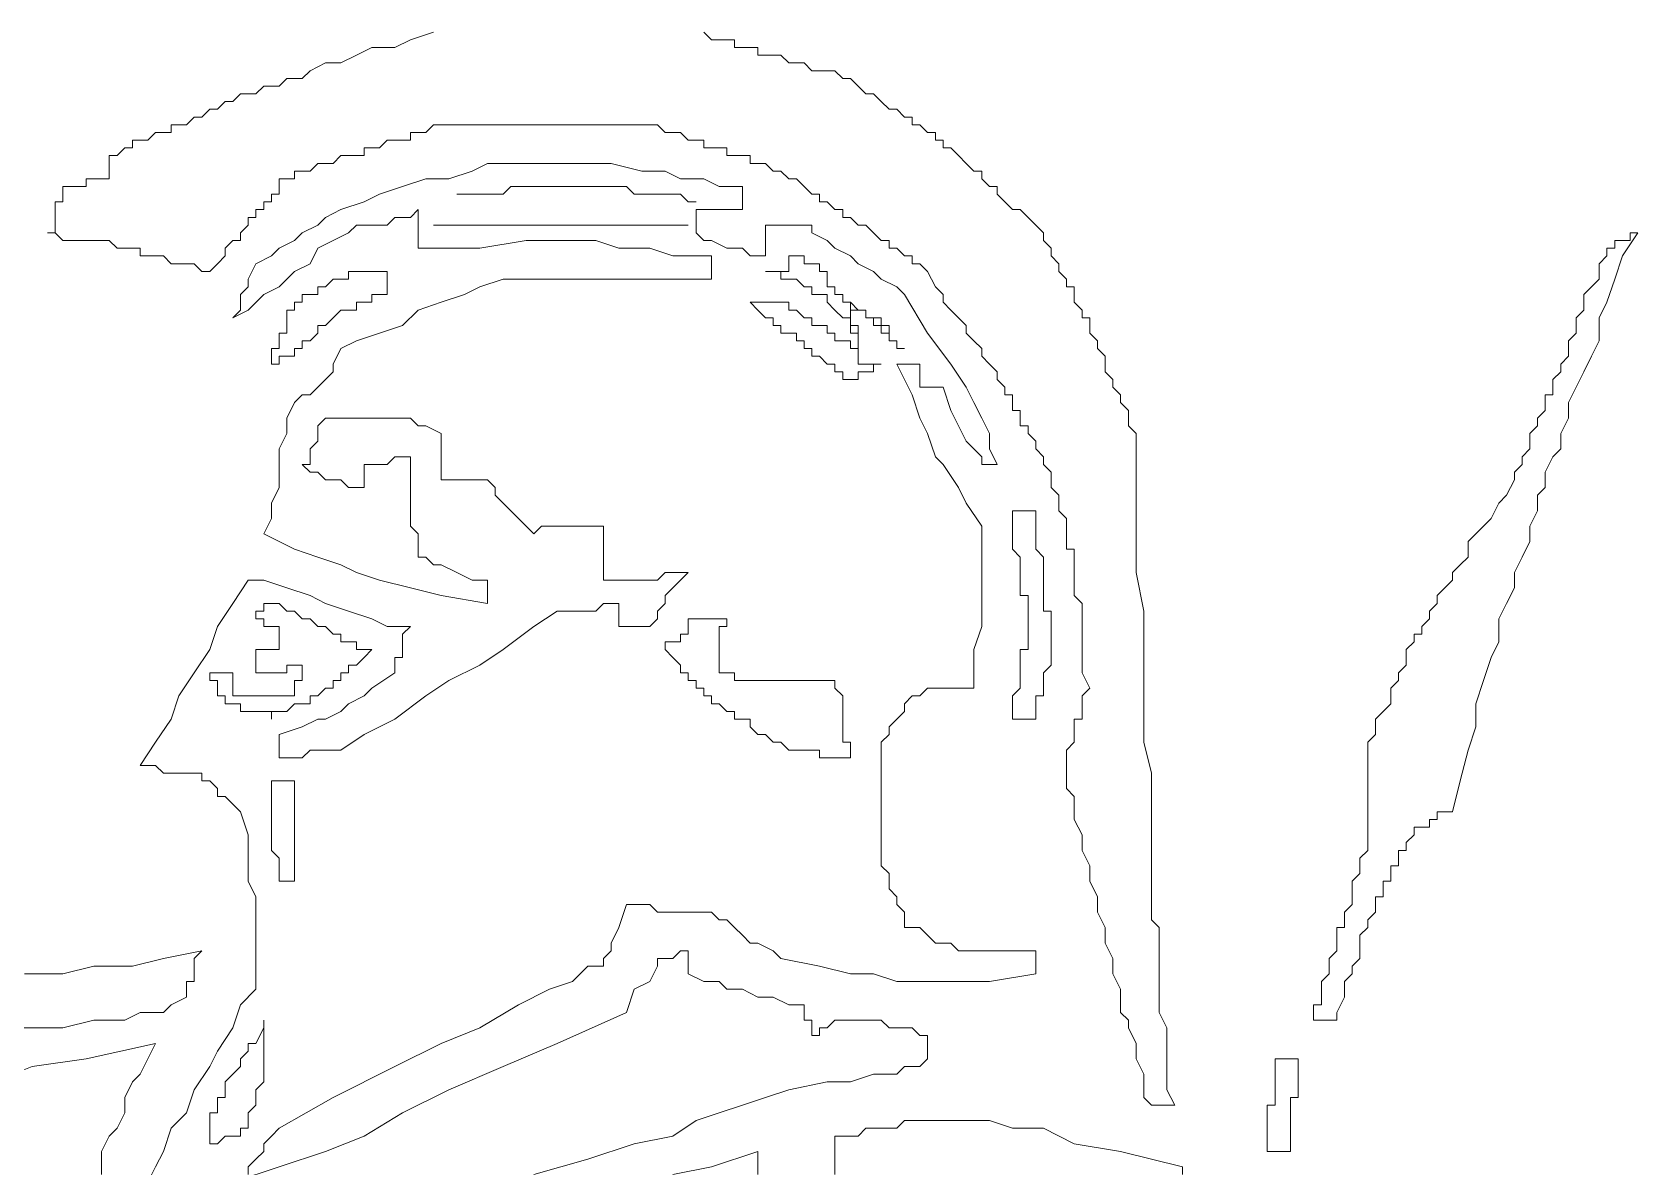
# Model space of a CAD drawing. Header units: millimetres. Extents: x 351279 to 387190, y -1289537 to -1277077.
# Drawn here: x 384792.7 to 384861.9, y -1285681.4 to -1285632.5 of the extents above; entities that cross this region are included whole.
import ezdxf

# ---------------------------------------------------------------- set-up
doc = ezdxf.new("R2010")
doc.units = ezdxf.units.MM
doc.header["$LTSCALE"] = 20
doc.layers.add('细实线', color=97, linetype='Continuous', lineweight=13)

# ---------------------------------------------------------------- blocks, each defined once
blk = doc.blocks.new('A$C263D1E79')
at = {"color": 5}
for points in [[(3.6593, 22.5211), (3.6925, 22.5876), (3.6925, 22.6209), (3.6925, 22.6874), (3.6925, 22.7207), (3.6925, 22.7872), (3.6925, 22.8205), (3.6925, 22.8537), (3.7258, 22.9203), (3.7258, 22.9535), (3.7258, 22.9868), (3.7258, 23.0533), (3.7258, 23.0866), (3.7258, 23.1531), (3.7258, 23.2197), (3.7258, 23.2862), (3.7591, 23.3195), (3.7591, 23.4193), (3.7591, 23.4858), (3.7591, 23.5523), (3.7591, 23.6521), (3.7591, 23.7519), (3.7591, 23.8517), (3.7591, 23.9515), (3.7923, 24.0846), (3.7923, 24.2176), (3.7923, 24.3507), (3.7923, 24.4838), (3.7923, 24.6501), (3.8256, 24.8164), (3.8256, 25.016), (3.8256, 25.2156), (3.8256, 25.4152), (3.8589, 25.4485), (3.8589, 25.515), (3.8921, 25.5483), (3.8921, 25.5815), (3.9254, 25.6148), (3.9254, 25.6481), (3.9586, 25.6813), (3.9586, 25.7146), (3.9586, 25.7479), (3.9919, 25.7811), (3.9919, 25.8144), (4.0252, 25.8477), (4.0252, 25.8809), (4.0252, 25.9142), (4.0584, 25.9142), (4.0584, 25.9475), (4.0917, 25.9807), (4.0917, 26.014), (4.0917, 26.0473), (4.125, 26.0473), (4.125, 26.0805), (4.1582, 26.1138), (4.1582, 26.1471), (4.1915, 26.1803), (4.1915, 26.2136), (4.2248, 26.2469), (4.2248, 26.2801), (4.258, 26.3134), (4.2913, 26.3467), (4.3246, 26.3799), (4.3578, 26.3799), (4.3911, 26.4132), (4.4244, 26.4465), (4.4244, 26.4797), (4.4576, 26.4797), (4.4909, 26.513), (4.4909, 26.5463), (4.5242, 26.5463), (4.5574, 26.5795), (4.5907, 26.6128), (4.624, 26.6461), (4.6572, 26.6461), (4.6572, 26.6793), (4.6905, 26.6793), (4.6905, 26.7126), (4.7238, 26.7126), (4.757, 26.7459), (4.7903, 26.7459), (4.7903, 26.7791), (4.8236, 26.7791), (4.8568, 26.8124), (4.8901, 26.8124), (4.9234, 26.8456), (4.9566, 26.8789), (4.9899, 26.8789), (5.0232, 26.9122), (5.0564, 26.9454), (5.0897, 26.9454), (5.123, 26.9787), (5.1562, 26.9787), (5.1895, 26.9787), (5.2228, 26.9787), (5.256, 27.012), (5.2893, 27.012), (5.3226, 27.012), (5.3558, 27.0452), (5.3891, 27.0452), (5.4224, 27.0452), (5.4556, 27.0452), (5.4556, 27.0785), (5.4889, 27.0785), (5.5222, 27.0785), (5.5554, 27.0785), (5.5554, 27.1118), (5.5887, 27.1118), (5.6219, 27.1118), (5.6552, 27.1118), (5.6885, 27.145)], [(6.8528, 27.145), (6.9526, 27.1118), (7.0191, 27.0785), (7.1189, 27.0785), (7.1854, 27.0452), (7.252, 27.012), (7.3185, 27.012), (7.385, 26.9787), (7.4183, 26.9454), (7.4848, 26.9454), (7.5181, 26.9122), (7.5846, 26.9122), (7.6179, 26.8789), (7.6844, 26.8789), (7.7177, 26.8456), (7.751, 26.8456), (7.7842, 26.8124), (7.8175, 26.8124), (7.8508, 26.7791), (7.884, 26.7791), (7.9173, 26.7459), (7.9506, 26.7459), (7.9838, 26.7459), (7.9838, 26.7126), (8.0171, 26.7126), (8.0504, 26.7126), (8.0836, 26.6793), (8.1169, 26.6793), (8.1502, 26.6793), (8.1502, 26.6461), (8.1834, 26.6461), (8.2167, 26.6128), (8.25, 26.6128), (8.25, 26.5795), (8.25, 26.5463), (8.25, 26.513), (8.2832, 26.513), (8.3165, 26.513), (8.3498, 26.513), (8.3498, 26.4797), (8.383, 26.4797), (8.4163, 26.4797), (8.4496, 26.4797), (8.4496, 26.4465), (8.4496, 26.4132), (8.4828, 26.4132), (8.4828, 26.3799), (8.4828, 26.3467), (8.4828, 26.3134), (8.4828, 26.2801), (8.5161, 26.2801), (8.4828, 26.2801), (8.4496, 26.2469), (8.4163, 26.2469), (8.383, 26.2469), (8.3498, 26.2469), (8.3165, 26.2469), (8.2832, 26.2469), (8.25, 26.2469), (8.2167, 26.2136), (8.1834, 26.2136), (8.1502, 26.2136), (8.1169, 26.2136), (8.1169, 26.1803), (8.0836, 26.1803), (8.0504, 26.1803), (8.0171, 26.1803), (7.9838, 26.1471), (7.9506, 26.1471), (7.9173, 26.1471), (7.884, 26.1471), (7.8508, 26.1138), (7.8175, 26.1138), (7.7842, 26.1471), (7.751, 26.1803), (7.751, 26.2136), (7.7177, 26.2469), (7.6844, 26.2469), (7.6844, 26.2801), (7.6512, 26.3134), (7.6512, 26.3467), (7.6179, 26.3467), (7.6179, 26.3799), (7.5846, 26.3799), (7.5846, 26.4132), (7.5514, 26.4132), (7.5514, 26.4465), (7.5181, 26.4465), (7.5181, 26.4797), (7.5181, 26.513), (7.4848, 26.513), (7.4516, 26.513), (7.4516, 26.5463), (7.4183, 26.5463), (7.385, 26.5463), (7.3518, 26.5795), (7.3185, 26.5795), (7.2852, 26.5795), (7.252, 26.6128), (7.2187, 26.6128), (7.1854, 26.6128), (7.1522, 26.6128), (7.1522, 26.6461), (7.1189, 26.6461), (7.0857, 26.6461), (7.0524, 26.6793), (7.0191, 26.6793), (6.9859, 26.6793), (6.9526, 26.6793), (6.9526, 26.7126), (6.9193, 26.7126), (6.8861, 26.7126), (6.8528, 26.7459), (6.8195, 26.7459), (6.7863, 26.7459), (6.753, 26.7459), (6.7197, 26.7459), (6.6865, 26.7459), (6.6532, 26.7459), (6.6199, 26.7459), (6.5867, 26.7459), (6.5534, 26.7459), (6.5201, 26.7459), (6.4869, 26.7459), (6.4536, 26.7459), (6.4203, 26.7459), (6.3871, 26.7459), (6.3538, 26.7459), (6.3205, 26.7459), (6.2873, 26.7459), (6.254, 26.7459), (6.2207, 26.7459), (6.1875, 26.7459), (6.1542, 26.7459), (6.1209, 26.7459), (6.0877, 26.7459), (6.0544, 26.7459), (6.0211, 26.7459), (5.9879, 26.7459), (5.9546, 26.7459), (5.9213, 26.7459), (5.8881, 26.7459), (5.8548, 26.7126), (5.8215, 26.7126), (5.7883, 26.7126), (5.755, 26.6793), (5.7217, 26.6793), (5.6885, 26.6793), (5.6885, 26.6461), (5.6552, 26.6461), (5.6219, 26.6461), (5.5887, 26.6461), (5.5887, 26.6128), (5.5554, 26.6128), (5.5222, 26.6128), (5.4889, 26.6128), (5.4889, 26.5795), (5.4556, 26.5795), (5.4224, 26.5795), (5.3891, 26.5463), (5.3558, 26.5463), (5.3226, 26.513), (5.2893, 26.513), (5.256, 26.4797), (5.2228, 26.4465), (5.1895, 26.4465), (5.1895, 26.4132), (5.1562, 26.4132), (5.123, 26.3799), (5.0897, 26.3799), (5.0897, 26.3467), (5.0564, 26.3467), (5.0232, 26.3134), (4.9899, 26.3134), (4.9566, 26.2801), (4.9234, 26.2469), (4.8901, 26.2469), (4.8901, 26.2136), (4.8568, 26.2136), (4.8236, 26.1803), (4.7903, 26.1803), (4.7903, 26.1471), (4.757, 26.1471), (4.7238, 26.1138), (4.6905, 26.0473), (4.6572, 26.014), (4.6572, 25.9807), (4.624, 25.9475), (4.5907, 25.9142), (4.5574, 25.8809), (4.5574, 25.8477), (4.5242, 25.8144), (4.4909, 25.7811), (4.4909, 25.7479), (4.4576, 25.7146), (4.4244, 25.6813), (4.4244, 25.6481), (4.3911, 25.6148), (4.3911, 25.5815), (4.3578, 25.5815), (4.3578, 25.5483), (4.3578, 25.515), (4.3246, 25.515), (4.3246, 25.4817), (4.3246, 25.4485), (4.2913, 25.4485), (4.2913, 25.4152), (4.258, 25.3819), (4.258, 25.3487), (4.2248, 25.3154), (4.2248, 25.2821), (4.1915, 25.2489), (4.1915, 25.2156), (4.1915, 25.1823), (4.1582, 25.1491), (4.1582, 25.1158), (4.1582, 25.0826), (4.125, 25.0493), (4.125, 25.016), (4.125, 24.9828), (4.125, 24.9495), (4.125, 24.9162), (4.0917, 24.9162), (4.0917, 24.883), (4.0917, 24.8497), (4.0917, 24.8164), (4.0917, 24.7832), (4.0917, 24.7499), (4.0917, 24.7166), (4.0584, 24.6834), (4.0584, 24.6501), (4.0584, 24.6168), (4.0584, 24.5836), (4.0584, 24.5503), (4.0584, 24.517), (4.0584, 24.4505), (4.0584, 24.4172), (4.0584, 24.384), (4.0252, 24.3174), (4.0584, 24.2842), (4.0584, 24.2509), (4.0584, 24.2176), (4.0584, 24.1844), (4.0917, 24.1844), (4.0917, 24.1511), (4.0917, 24.1178), (4.0917, 24.0846), (4.125, 24.0513), (4.125, 24.018), (4.125, 23.9848), (4.125, 23.9182), (4.125, 23.885), (4.0917, 23.8517), (4.0917, 23.7852), (4.0917, 23.7519), (4.0584, 23.6854), (4.0584, 23.6521), (4.0584, 23.6188), (4.0252, 23.5523), (4.0252, 23.519), (4.0252, 23.4858), (3.9919, 23.4193), (3.9919, 23.386), (3.9919, 23.3527), (3.9586, 23.2862), (3.9586, 23.2529), (3.9586, 23.2197), (3.9254, 23.1531), (3.9254, 23.1199), (3.9254, 23.0866), (3.8921, 23.0201), (3.8921, 22.9868), (3.8921, 22.9203), (3.8589, 22.887), (3.8589, 22.8537), (3.8256, 22.7872), (3.8256, 22.7539), (3.8256, 22.7207), (3.7923, 22.6541), (3.7923, 22.6209), (3.7923, 22.5543), (3.7591, 22.5211), (3.7258, 22.5211), (3.6925, 22.5211), (3.6593, 22.5211), (3.6593, 22.5211)], [(3.626, 22.2217), (3.626, 22.2549), (3.8921, 22.3215), (4.0917, 22.3547), (4.2248, 22.4213), (4.3578, 22.4213), (4.4576, 22.4545), (4.5574, 22.4545), (4.6572, 22.4545), (4.757, 22.4545), (4.8236, 22.4545), (4.8568, 22.4213), (4.8901, 22.4213), (4.9234, 22.4213), (4.9899, 22.4213), (5.0232, 22.388), (5.0564, 22.388), (5.123, 22.388), (5.123, 22.3547), (5.123, 22.3215), (5.123, 22.2882), (5.123, 22.2549), (5.123, 22.2217)], [(5.4556, 22.2217), (5.4556, 22.2549), (5.4556, 22.2882), (5.4556, 22.3215), (5.6552, 22.2549), (5.8215, 22.2217)], [(6.4203, 22.2217), (6.1875, 22.2882), (5.9879, 22.3547), (5.8215, 22.388), (5.7217, 22.4545), (5.6219, 22.4878), (5.5222, 22.5211), (5.4224, 22.5543), (5.3226, 22.5876), (5.1562, 22.6209), (5.0564, 22.6209), (4.9566, 22.6541), (4.8901, 22.6541), (4.8568, 22.6541), (4.8236, 22.6874), (4.757, 22.6874), (4.7238, 22.7207), (4.7238, 22.7539), (4.7238, 22.7872), (4.7238, 22.8205), (4.757, 22.8205), (4.7903, 22.8537), (4.8568, 22.8537), (4.8901, 22.8537), (4.9234, 22.887), (4.9899, 22.887), (5.0232, 22.887), (5.0564, 22.887), (5.0897, 22.887), (5.123, 22.887), (5.1562, 22.8537), (5.1895, 22.8537), (5.1895, 22.8205), (5.2228, 22.8205), (5.2228, 22.8537), (5.2228, 22.887), (5.256, 22.887), (5.256, 22.9203), (5.256, 22.9535), (5.3226, 22.9535), (5.3891, 22.9868), (5.4556, 22.9868), (5.5222, 23.0201), (5.5887, 23.0201), (5.6219, 23.0533), (5.6885, 23.0533), (5.755, 23.0866), (5.755, 23.1199), (5.755, 23.1531), (5.755, 23.1864), (5.7883, 23.1864), (5.8215, 23.1531), (5.8548, 23.1531), (5.8881, 23.1531), (5.8881, 23.1199), (5.9213, 23.0533), (5.9879, 23.0201), (6.0211, 22.9203), (6.3205, 22.7872), (6.5534, 22.6874), (6.7863, 22.5876), (6.9859, 22.4878), (7.1522, 22.388), (7.3185, 22.3215), (7.5181, 22.2549), (7.7177, 22.1884)], [(7.6512, 22.2217), (7.6512, 22.2549), (7.6179, 22.2882), (7.5846, 22.3215), (7.5846, 22.3547), (7.5514, 22.388), (7.5181, 22.4213), (7.2852, 22.5543), (7.0191, 22.6874), (6.8195, 22.7872), (6.6532, 22.8537), (6.4869, 22.9535), (6.3538, 23.0201), (6.254, 23.0533), (6.2207, 23.0866), (6.1875, 23.1199), (6.1542, 23.1199), (6.1209, 23.1199), (6.1209, 23.1531), (6.0877, 23.1864), (6.0877, 23.2197), (6.0544, 23.2862), (6.0211, 23.386), (5.9879, 23.386), (5.9213, 23.386), (5.8881, 23.3527), (5.8548, 23.3527), (5.7883, 23.3527), (5.755, 23.3527), (5.7217, 23.3527), (5.6552, 23.3527), (5.6219, 23.3195), (5.5887, 23.3195), (5.5554, 23.2862), (5.5222, 23.2529), (5.4889, 23.2197), (5.4556, 23.2197), (5.3891, 23.1864), (5.3558, 23.1531), (5.1895, 23.1199), (5.0564, 23.0866), (4.9566, 23.0866), (4.8568, 23.0533), (4.757, 23.0533), (4.624, 23.0533), (4.4576, 23.0533), (4.258, 23.0866), (4.258, 23.1199), (4.258, 23.1531), (4.258, 23.1864), (4.3911, 23.1864), (4.4909, 23.1864), (4.5907, 23.1864), (4.624, 23.2197), (4.6905, 23.2197), (4.7238, 23.2529), (4.757, 23.2862), (4.8236, 23.2862), (4.8236, 23.3527), (4.8568, 23.386), (4.8568, 23.4193), (4.8901, 23.4525), (4.8901, 23.4858), (4.8901, 23.519), (4.9234, 23.5523), (4.9234, 23.5856), (4.9234, 23.6188), (4.9234, 23.6854), (4.9234, 23.7519), (4.9234, 23.8184), (4.9234, 23.885), (4.9234, 23.9515), (4.9234, 24.018), (4.9234, 24.0846), (4.8901, 24.1178), (4.8901, 24.1511), (4.8568, 24.1844), (4.8236, 24.2176), (4.8236, 24.2509), (4.7903, 24.2842), (4.757, 24.2842), (4.7238, 24.3174), (4.6905, 24.3174), (4.6572, 24.3174), (4.624, 24.3174), (4.5907, 24.3174), (4.5574, 24.3174), (4.5242, 24.3174), (4.5242, 24.4172), (4.5242, 24.4838), (4.4909, 24.5836), (4.4909, 24.6501), (4.4909, 24.7499), (4.4909, 24.8497), (4.4909, 24.9162), (4.4909, 25.016), (4.5574, 25.1158), (4.5907, 25.1823), (4.6572, 25.2821), (4.6905, 25.3154), (4.7238, 25.4152), (4.757, 25.4817), (4.7903, 25.5815), (4.8568, 25.7146), (4.8236, 25.7146), (4.7903, 25.7146), (4.757, 25.7146), (4.757, 25.6813), (4.757, 25.6481), (4.757, 25.6148), (4.7238, 25.6148), (4.6905, 25.6148), (4.6572, 25.6148), (4.624, 25.515), (4.5907, 25.4485), (4.5574, 25.3819), (4.5242, 25.3487), (4.4909, 25.3154), (4.4909, 25.2821), (4.4576, 25.2821), (4.4244, 25.2821), (4.4576, 25.3487), (4.4576, 25.4152), (4.4909, 25.4817), (4.5242, 25.5483), (4.5574, 25.6148), (4.624, 25.7146), (4.7238, 25.8477), (4.8236, 26.014), (4.8568, 26.0473), (4.9234, 26.0805), (4.9566, 26.1138), (5.0232, 26.1471), (5.0564, 26.1803), (5.123, 26.2136), (5.1562, 26.2469), (5.2228, 26.2801), (5.2228, 26.3134), (5.256, 26.3134), (5.2893, 26.3134), (5.3226, 26.3134), (5.3558, 26.3134), (5.3891, 26.3134), (5.4224, 26.3134), (5.4224, 26.2801), (5.4224, 26.2469), (5.4224, 26.2136), (5.4224, 26.1803), (5.4556, 26.1803), (5.4889, 26.1803), (5.5222, 26.2136), (5.5554, 26.2136), (5.5887, 26.2136), (5.6552, 26.2469), (5.6885, 26.2469), (5.7217, 26.2801), (5.7217, 26.3134), (5.7217, 26.3467), (5.7217, 26.3799), (5.6885, 26.3799), (5.6552, 26.3799), (5.6219, 26.3799), (5.5887, 26.3799), (5.5554, 26.3799), (5.5222, 26.3799), (5.5222, 26.4132), (5.5222, 26.4465), (5.5222, 26.4797), (5.6219, 26.4797), (5.6885, 26.513), (5.7883, 26.513), (5.8548, 26.5463), (5.9546, 26.5463), (6.0877, 26.5795), (6.2873, 26.5795), (6.5201, 26.5795), (6.6199, 26.5795), (6.6865, 26.5463), (6.7863, 26.513), (6.8861, 26.513), (6.9859, 26.4797), (7.0857, 26.4465), (7.1522, 26.4132), (7.252, 26.3799), (7.3185, 26.3467), (7.3518, 26.3134), (7.4183, 26.2801), (7.4516, 26.2469), (7.5181, 26.2136), (7.5514, 26.1803), (7.6179, 26.1471), (7.6512, 26.0805), (7.6512, 26.0473), (7.6844, 26.014), (7.6844, 25.9807), (7.6844, 25.9475), (7.7177, 25.9142), (7.6512, 25.9475), (7.5846, 26.014), (7.5181, 26.0473), (7.4516, 26.1138), (7.385, 26.1471), (7.3518, 26.2136), (7.2852, 26.2469), (7.2187, 26.2801), (7.1854, 26.3134), (7.1189, 26.3134), (7.0857, 26.3134), (7.0524, 26.3134), (7.0191, 26.3467), (6.9859, 26.3467), (6.9526, 26.3467), (6.9193, 26.3799), (6.9193, 26.3467), (6.9193, 26.3134), (6.9193, 26.2801), (6.9193, 26.2469), (6.9193, 26.2136), (6.6532, 26.2136), (6.4536, 26.2469), (6.2873, 26.2469), (6.1542, 26.2469), (6.0544, 26.2136), (5.9213, 26.2136), (5.8215, 26.1803), (5.6552, 26.1803), (5.6552, 26.1471), (5.6552, 26.1138), (5.6552, 26.0805), (5.7883, 26.0805), (5.8881, 26.0805), (5.9879, 26.0805), (6.1209, 26.0805), (6.2207, 26.0805), (6.3205, 26.0805), (6.4536, 26.0805), (6.5534, 26.0805), (6.6532, 26.0473), (6.7197, 26.014), (6.8195, 25.9807), (6.9193, 25.9475), (6.9859, 25.8809), (7.0857, 25.8477), (7.1854, 25.8144), (7.252, 25.7811), (7.2852, 25.7146), (7.2852, 25.6813), (7.3185, 25.6481), (7.3518, 25.6148), (7.385, 25.5815), (7.4183, 25.5815), (7.4516, 25.5483), (7.4848, 25.4817), (7.4848, 25.4152), (7.5181, 25.3487), (7.5181, 25.2489), (7.5181, 25.1823), (7.5514, 25.1158), (7.5514, 25.0493), (7.5846, 24.9828), (7.4516, 24.9162), (7.3518, 24.883), (7.252, 24.8497), (7.1854, 24.8164), (7.0857, 24.7832), (6.9526, 24.7499), (6.8195, 24.7166), (6.6199, 24.6834), (6.6199, 24.7166), (6.6199, 24.7499), (6.6199, 24.7832), (6.6865, 24.7832), (6.753, 24.8164), (6.8195, 24.8497), (6.8528, 24.8497), (6.8861, 24.883), (6.9193, 24.883), (6.9193, 24.9162), (6.9193, 24.9828), (6.9526, 25.016), (6.9526, 25.0826), (6.9526, 25.1158), (6.9526, 25.1491), (6.9526, 25.2156), (6.9526, 25.2821), (6.9526, 25.3154), (6.9859, 25.3154), (7.0191, 25.3154), (7.0524, 25.2821), (7.0857, 25.2821), (7.1189, 25.2821), (7.1522, 25.2821), (7.1522, 25.2489), (7.1522, 25.2156), (7.1522, 25.1823), (7.1854, 25.1823), (7.2187, 25.1823), (7.252, 25.2156), (7.2852, 25.2156), (7.3185, 25.2156), (7.3518, 25.2489), (7.385, 25.2489), (7.4183, 25.2821), (7.385, 25.2821), (7.385, 25.3154), (7.385, 25.3487), (7.3518, 25.3819), (7.3518, 25.4152), (7.3518, 25.4485), (7.3185, 25.4817), (7.2187, 25.4817), (7.1189, 25.4817), (7.0524, 25.4817), (6.9859, 25.4817), (6.9526, 25.4817), (6.9193, 25.4485), (6.8861, 25.4485), (6.8195, 25.4152), (6.8195, 25.3819), (6.8195, 25.3487), (6.8195, 25.3154), (6.8195, 25.2821), (6.8195, 25.2489), (6.8195, 25.2156), (6.7863, 25.2156), (6.753, 25.2156), (6.7197, 25.2156), (6.6865, 25.2156), (6.6532, 25.2156), (6.6199, 25.2156), (6.5867, 25.1823), (6.5867, 25.1491), (6.5534, 25.1158), (6.5201, 25.0826), (6.4869, 25.0493), (6.4536, 25.016), (6.4203, 24.9828), (6.3871, 25.016), (6.3205, 25.016), (6.2873, 25.016), (6.254, 25.016), (6.2207, 25.016), (6.1875, 25.016), (6.1542, 25.016), (6.1209, 25.016), (6.1209, 24.9828), (6.1209, 24.9495), (6.1209, 24.9162), (6.1209, 24.883), (6.1209, 24.8497), (6.1209, 24.8164), (6.1209, 24.7832), (6.0877, 24.7832), (6.0211, 24.7832), (5.9879, 24.7832), (5.9546, 24.7832), (5.8881, 24.7832), (5.8548, 24.8164), (5.8215, 24.8164), (5.755, 24.8164), (5.7883, 24.7832), (5.8215, 24.7499), (5.8548, 24.7166), (5.8548, 24.6834), (5.8881, 24.6501), (5.8881, 24.6168), (5.9213, 24.5836), (5.9546, 24.5836), (5.9879, 24.5836), (6.0211, 24.5836), (6.0544, 24.5836), (6.0544, 24.6168), (6.0544, 24.6501), (6.0544, 24.6834), (6.0877, 24.6834), (6.1209, 24.6834), (6.1542, 24.6501), (6.1875, 24.6501), (6.2207, 24.6501), (6.254, 24.6501), (6.2873, 24.6501), (6.3205, 24.6501), (6.4203, 24.5836), (6.5534, 24.4838), (6.6532, 24.4172), (6.7863, 24.3507), (6.8861, 24.2842), (7.0191, 24.1844), (7.1522, 24.1178), (7.252, 24.0513), (7.2852, 24.0513), (7.3185, 24.0513), (7.3518, 24.0513), (7.385, 24.0513), (7.4183, 24.018), (7.4516, 24.018), (7.4848, 24.018), (7.5181, 24.018), (7.5181, 24.0513), (7.5181, 24.0846), (7.5181, 24.1178), (7.4183, 24.1511), (7.3518, 24.1844), (7.3185, 24.1844), (7.252, 24.2176), (7.2187, 24.2509), (7.1522, 24.2842), (7.1189, 24.3174), (7.0191, 24.384), (7.0191, 24.4172), (7.0191, 24.4505), (6.9859, 24.4505), (6.9859, 24.4838), (6.9859, 24.517), (6.9859, 24.5503), (6.9526, 24.5836), (7.0524, 24.5836), (7.1189, 24.6168), (7.2187, 24.6501), (7.3185, 24.6834), (7.385, 24.7166), (7.4848, 24.7499), (7.5846, 24.7832), (7.6512, 24.7832), (7.7177, 24.6834), (7.7842, 24.5836), (7.8175, 24.4838), (7.884, 24.384), (7.9506, 24.2842), (7.9838, 24.1844), (8.0504, 24.0846), (8.1169, 23.9848), (8.0836, 23.9848), (8.0504, 23.9848), (8.0171, 23.9515), (7.9838, 23.9515), (7.9506, 23.9515), (7.9173, 23.9515), (7.884, 23.9515), (7.8508, 23.9515), (7.8508, 23.9182), (7.8175, 23.9182), (7.7842, 23.885), (7.7842, 23.8517), (7.751, 23.8517), (7.7177, 23.8184), (7.6844, 23.7852), (7.6512, 23.6854), (7.6512, 23.6188), (7.6512, 23.5523), (7.6512, 23.4858), (7.6179, 23.4193), (7.6179, 23.3195), (7.6179, 23.1864), (7.6179, 23.0201), (7.6844, 22.9535), (7.7177, 22.8537), (7.7842, 22.7539), (7.8175, 22.6874), (7.884, 22.5876), (7.9173, 22.4878), (7.9838, 22.4213), (8.0171, 22.3215), (8.0504, 22.2549), (8.0836, 22.1884)], [(8.2832, 22.2217), (8.2832, 22.3215), (8.25, 22.388), (8.2167, 22.4213), (8.1834, 22.4878), (8.1834, 22.5543), (8.1502, 22.6209), (8.1169, 22.6541), (8.0836, 22.7207), (8.0504, 22.7872), (8.3498, 22.7207), (8.5826, 22.6874), (8.749, 22.6209)], [(8.6492, 22.8537), (8.4496, 22.8537), (8.3165, 22.887), (8.1834, 22.887), (8.1169, 22.9203), (8.0504, 22.9203), (8.0171, 22.9203), (7.9838, 22.9535), (7.9173, 22.9868), (7.9173, 23.0201), (7.9173, 23.0533), (7.884, 23.0533), (7.884, 23.0866), (7.884, 23.1199), (7.884, 23.1531), (7.8508, 23.1864), (8.0171, 23.1531), (8.1502, 23.1199), (8.3165, 23.1199), (8.4496, 23.0866), (8.6159, 23.0866)], [(5.7217, 26.4132), (5.755, 26.4132), (5.7883, 26.4465), (5.8215, 26.4465), (5.8548, 26.4465), (5.8881, 26.4465), (5.9213, 26.4465), (5.9546, 26.4465), (5.9879, 26.4465), (6.0211, 26.4797), (6.0544, 26.4797), (6.0877, 26.4797), (6.1209, 26.4797), (6.1542, 26.4797), (6.1875, 26.4797), (6.2207, 26.4797), (6.254, 26.4797), (6.2873, 26.4797), (6.3205, 26.4797), (6.3538, 26.4797), (6.3871, 26.4797), (6.4203, 26.4797), (6.4536, 26.4797), (6.4869, 26.4797), (6.5201, 26.4797), (6.5534, 26.4465), (6.6199, 26.4465), (6.6532, 26.4465), (6.7197, 26.4465), (6.753, 26.4465), (6.7197, 26.4465), (6.6532, 26.4465), (6.6199, 26.4465), (6.5534, 26.4465), (6.5201, 26.4797), (6.4869, 26.4797), (6.4536, 26.4797), (6.4203, 26.4797), (6.3871, 26.4797), (6.3538, 26.4797), (6.3205, 26.4797), (6.2873, 26.4797), (6.254, 26.4797), (6.2207, 26.4797), (6.1875, 26.4797), (6.1542, 26.4797), (6.1209, 26.4797), (6.0877, 26.4797), (6.0544, 26.4797), (6.0211, 26.4797), (5.9879, 26.4465), (5.9546, 26.4465), (5.9213, 26.4465), (5.8881, 26.4465), (5.8548, 26.4465), (5.8215, 26.4465), (5.7883, 26.4465), (5.755, 26.4132), (5.7217, 26.4132), (5.7217, 26.4132)], [(5.755, 26.3134), (5.7883, 26.3134), (5.8215, 26.3134), (5.8548, 26.3134), (5.8881, 26.3134), (5.9213, 26.3134), (5.9546, 26.3134), (5.9879, 26.3134), (6.0211, 26.3134), (6.0544, 26.3134), (6.0877, 26.3134), (6.1209, 26.3134), (6.1875, 26.3134), (6.2207, 26.3134), (6.254, 26.3134), (6.2873, 26.3134), (6.3205, 26.3134), (6.3538, 26.3134), (6.3871, 26.3134), (6.4203, 26.3134), (6.4536, 26.3134), (6.4869, 26.3134), (6.5201, 26.3134), (6.5534, 26.3134), (6.5867, 26.3134), (6.6199, 26.3134), (6.6532, 26.3134), (6.6865, 26.3134), (6.7197, 26.3134), (6.753, 26.3134), (6.7863, 26.3134), (6.8195, 26.3134), (6.8528, 26.3134), (6.8195, 26.3134), (6.7863, 26.3134), (6.753, 26.3134), (6.7197, 26.3134), (6.6865, 26.3134), (6.6532, 26.3134), (6.6199, 26.3134), (6.5867, 26.3134), (6.5534, 26.3134), (6.5201, 26.3134), (6.4869, 26.3134), (6.4536, 26.3134), (6.4203, 26.3134), (6.3871, 26.3134), (6.3538, 26.3134), (6.3205, 26.3134), (6.2873, 26.3134), (6.254, 26.3134), (6.2207, 26.3134), (6.1875, 26.3134), (6.1542, 26.3134), (6.1209, 26.3134), (6.0877, 26.3134), (6.0544, 26.3134), (6.0211, 26.3134), (5.9546, 26.3134), (5.9213, 26.3134), (5.8881, 26.3134), (5.8548, 26.3134), (5.8215, 26.3134), (5.7883, 26.3134), (5.755, 26.3134), (5.755, 26.3134)], [(2.9607, 22.887), (2.9607, 22.9203), (2.9274, 22.9868), (2.9274, 23.0201), (2.9274, 23.0533), (2.8941, 23.0866), (2.8941, 23.1199), (2.8609, 23.1531), (2.8609, 23.1864), (2.8609, 23.2197), (2.8609, 23.2529), (2.8276, 23.2862), (2.8276, 23.3195), (2.7943, 23.3527), (2.7943, 23.386), (2.7943, 23.4193), (2.7611, 23.4193), (2.7611, 23.4525), (2.7611, 23.4858), (2.7278, 23.4858), (2.7278, 23.519), (2.7278, 23.5523), (2.6945, 23.5523), (2.6945, 23.5856), (2.6945, 23.6188), (2.6613, 23.6188), (2.6613, 23.6521), (2.628, 23.6854), (2.628, 23.7186), (2.5947, 23.7186), (2.5615, 23.7186), (2.5615, 23.7519), (2.5282, 23.7519), (2.5282, 23.7852), (2.4949, 23.7852), (2.4617, 23.7852), (2.4284, 23.9182), (2.3951, 24.0513), (2.3619, 24.1511), (2.3619, 24.2509), (2.3286, 24.3507), (2.2953, 24.4505), (2.2621, 24.517), (2.2621, 24.6168), (2.2288, 24.6834), (2.1956, 24.7499), (2.1956, 24.8164), (2.1623, 24.883), (2.129, 24.9495), (2.129, 25.016), (2.0958, 25.0826), (2.0958, 25.1491), (2.0625, 25.1823), (2.0625, 25.2489), (2.0292, 25.3154), (1.996, 25.3487), (1.996, 25.4152), (1.9627, 25.4817), (1.9627, 25.5483), (1.9294, 25.6148), (1.8962, 25.6813), (1.8629, 25.7479), (1.8296, 25.8144), (1.8296, 25.9142), (1.7964, 25.9807), (1.7631, 26.0805), (1.7298, 26.1803), (1.6633, 26.2801), (1.6966, 26.2801), (1.6966, 26.2469), (1.7298, 26.2469), (1.7631, 26.2469), (1.7631, 26.2136), (1.7964, 26.2136), (1.7964, 26.1803), (1.8296, 26.1471), (1.8296, 26.1138), (1.8296, 26.0805), (1.8629, 26.0473), (1.8962, 26.014), (1.8962, 25.9807), (1.8962, 25.9475), (1.9294, 25.9142), (1.9294, 25.8809), (1.9294, 25.8477), (1.9627, 25.8144), (1.9627, 25.7811), (1.9627, 25.7479), (1.996, 25.7146), (1.996, 25.6813), (2.0292, 25.6481), (2.0292, 25.6148), (2.0292, 25.5815), (2.0625, 25.5815), (2.0625, 25.5483), (2.0625, 25.515), (2.0958, 25.4817), (2.0958, 25.4485), (2.129, 25.4152), (2.129, 25.3819), (2.129, 25.3487), (2.1623, 25.3154), (2.1623, 25.2821), (2.1956, 25.2489), (2.1956, 25.2156), (2.2288, 25.1491), (2.2621, 25.1158), (2.2953, 25.0493), (2.3286, 25.016), (2.3619, 24.9828), (2.3951, 24.9495), (2.3951, 24.883), (2.4284, 24.8497), (2.4617, 24.8164), (2.4617, 24.7832), (2.4949, 24.7499), (2.5282, 24.7166), (2.5282, 24.6834), (2.5615, 24.6501), (2.5615, 24.6168), (2.5947, 24.5836), (2.5947, 24.5503), (2.628, 24.5503), (2.628, 24.517), (2.6613, 24.4838), (2.6613, 24.4505), (2.6613, 24.4172), (2.6945, 24.384), (2.6945, 24.3507), (2.7278, 24.3174), (2.7278, 24.2509), (2.7611, 24.2176), (2.7943, 24.1844), (2.7943, 24.1178), (2.8276, 24.0846), (2.8276, 24.018), (2.8276, 23.9848), (2.8276, 23.9515), (2.8276, 23.9182), (2.8276, 23.885), (2.8276, 23.8517), (2.8276, 23.8184), (2.8276, 23.7852), (2.8276, 23.7519), (2.8276, 23.7186), (2.8276, 23.6854), (2.8276, 23.6521), (2.8276, 23.6188), (2.8609, 23.5856), (2.8609, 23.5523), (2.8609, 23.519), (2.8941, 23.4858), (2.8941, 23.4525), (2.8941, 23.4193), (2.8941, 23.386), (2.9274, 23.3527), (2.9274, 23.3195), (2.9274, 23.2862), (2.9607, 23.2862), (2.9607, 23.2529), (2.9607, 23.2197), (2.9607, 23.1864), (2.9939, 23.1531), (2.9939, 23.1199), (2.9939, 23.0866), (3.0272, 23.0533), (3.0272, 23.0201), (3.0272, 22.9868), (3.0272, 22.9535), (3.0605, 22.9535), (3.0605, 22.9203), (3.0605, 22.887), (3.0272, 22.887), (2.9939, 22.887), (2.9607, 22.887), (2.9607, 22.887)], [(5.0564, 25.6481), (5.0232, 25.6481), (5.0232, 25.6813), (4.9899, 25.6813), (4.9566, 25.6813), (4.9566, 25.7146), (4.9234, 25.7146), (4.9566, 25.7146), (4.9899, 25.7146), (5.0232, 25.7146), (5.0232, 25.7479), (5.0232, 25.7811), (5.0232, 25.8144), (5.0232, 25.8477), (5.0564, 25.8477), (5.0564, 25.8809), (5.0564, 25.9142), (5.0564, 25.9475), (5.0564, 25.9807), (5.0564, 25.9475), (5.0232, 25.9475), (4.9899, 25.9475), (4.9899, 25.9142), (4.9566, 25.9142), (4.9234, 25.9142), (4.9234, 25.8809), (4.8901, 25.8809), (4.8901, 25.8477), (4.8901, 25.8144), (4.8568, 25.8144), (4.8568, 25.7811), (4.8236, 25.7811), (4.8568, 25.7811), (4.8568, 25.8144), (4.8901, 25.8144), (4.8901, 25.8477), (4.9234, 25.8477), (4.9234, 25.8809), (4.9566, 25.8809), (4.9566, 25.9142), (4.9899, 25.9142), (4.9899, 25.9475), (5.0232, 25.9475), (5.0564, 25.9807), (5.0897, 25.9807), (5.0897, 26.014), (5.123, 26.014), (5.123, 26.0473), (5.1562, 26.0473), (5.1562, 26.0805), (5.1562, 26.1138), (5.1895, 26.1138), (5.1895, 26.1471), (5.2228, 26.1471), (5.256, 26.1471), (5.256, 26.1803), (5.2893, 26.1803), (5.3226, 26.1803), (5.3226, 26.1471), (5.3226, 26.1138), (5.3558, 26.1138), (5.3891, 26.1138), (5.4224, 26.1138), (5.3891, 26.1138), (5.3558, 26.1138), (5.3558, 26.0805), (5.3226, 26.0805), (5.2893, 26.0805), (5.256, 26.0473), (5.2228, 26.0473), (5.2228, 26.014), (5.1895, 26.014), (5.1562, 26.014), (5.1562, 25.9807), (5.123, 25.9475), (5.0897, 25.9142), (5.0564, 25.9142), (5.0564, 25.8809), (5.0232, 25.8809), (5.0232, 25.8477), (5.0232, 25.8144), (5.0232, 25.7811), (5.0564, 25.7811), (5.0564, 25.8144), (5.0897, 25.8144), (5.123, 25.8144), (5.123, 25.8477), (5.1562, 25.8477), (5.1562, 25.8809), (5.1895, 25.8809), (5.2228, 25.8809), (5.2228, 25.9142), (5.256, 25.9142), (5.2893, 25.9475), (5.3226, 25.9475), (5.3226, 25.9807), (5.3558, 25.9807), (5.3891, 25.9807), (5.4224, 25.9807), (5.4556, 25.9807), (5.4889, 25.9807), (5.4556, 25.9475), (5.4224, 25.9142), (5.3891, 25.9142), (5.3891, 25.8809), (5.3558, 25.8809), (5.3558, 25.8477), (5.3226, 25.8477), (5.2893, 25.8477), (5.2893, 25.8144), (5.256, 25.8144), (5.256, 25.7811), (5.2228, 25.7811), (5.2228, 25.7479), (5.1895, 25.7479), (5.1562, 25.7146), (5.123, 25.7146), (5.123, 25.6813), (5.0897, 25.6813), (5.0897, 25.6481), (5.0564, 25.6481), (5.0564, 25.6481)], [(7.4516, 25.7479), (7.4516, 25.7811), (7.4183, 25.7811), (7.4183, 25.8144), (7.385, 25.8144), (7.3518, 25.8477), (7.3518, 25.8809), (7.3185, 25.8809), (7.2852, 25.9142), (7.252, 25.9475), (7.2187, 25.9475), (7.1854, 25.9475), (7.1854, 25.9807), (7.1522, 25.9807), (7.1189, 25.9807), (7.1189, 26.014), (7.0857, 26.014), (7.0524, 26.014), (7.0524, 26.0473), (7.0524, 26.0805), (7.0524, 26.1138), (7.0857, 26.1138), (7.1189, 26.1138), (7.1522, 26.1138), (7.1854, 26.1138), (7.2187, 26.1138), (7.2187, 26.0805), (7.252, 26.0805), (7.2852, 26.0805), (7.3185, 26.0473), (7.3518, 26.0473), (7.3518, 26.014), (7.385, 26.014), (7.4183, 26.014), (7.4183, 25.9807), (7.4516, 25.9807), (7.4516, 25.9475), (7.4848, 25.9475), (7.4848, 25.9142), (7.4848, 25.8809), (7.4848, 25.8477), (7.5181, 25.8477), (7.5181, 25.8144), (7.5181, 25.7811), (7.5514, 25.7811), (7.5514, 25.7479), (7.5514, 25.7146), (7.5181, 25.7146), (7.5181, 25.7479), (7.4848, 25.7479), (7.4516, 25.7479), (7.4516, 25.7479)], [(4.258, 24.1844), (4.258, 24.2176), (4.258, 24.2509), (4.258, 24.2842), (4.2248, 24.2842), (4.2248, 24.3174), (4.2248, 24.3507), (4.2248, 24.384), (4.1915, 24.4172), (4.1915, 24.4505), (4.1915, 24.4838), (4.1915, 24.517), (4.1915, 24.5503), (4.1915, 24.5836), (4.1915, 24.6168), (4.1915, 24.6501), (4.2248, 24.6501), (4.2248, 24.6834), (4.2248, 24.7166), (4.2248, 24.7499), (4.2248, 24.7832), (4.2248, 24.8164), (4.2248, 24.8497), (4.2248, 24.883), (4.258, 24.9162), (4.258, 24.9495), (4.258, 24.9828), (4.258, 25.016), (4.258, 25.0493), (4.258, 25.0826), (4.2913, 25.0826), (4.3246, 25.0826), (4.3578, 25.0826), (4.3578, 25.0493), (4.3578, 25.016), (4.3578, 24.9828), (4.3578, 24.9495), (4.3578, 24.9162), (4.3246, 24.883), (4.3246, 24.8497), (4.3246, 24.8164), (4.3246, 24.7832), (4.3246, 24.7499), (4.3246, 24.7166), (4.2913, 24.7166), (4.2913, 24.6834), (4.2913, 24.6501), (4.2913, 24.6168), (4.2913, 24.5836), (4.2913, 24.5503), (4.2913, 24.517), (4.2913, 24.4838), (4.3246, 24.4838), (4.3246, 24.4505), (4.3246, 24.4172), (4.3246, 24.384), (4.3246, 24.3507), (4.3246, 24.3174), (4.3578, 24.2842), (4.3578, 24.2509), (4.3578, 24.2176), (4.3578, 24.1844), (4.3246, 24.1844), (4.2913, 24.1844), (4.258, 24.1844), (4.258, 24.1844)], [(7.5514, 24.1844), (7.5514, 24.2176), (7.5181, 24.2176), (7.4848, 24.2176), (7.4516, 24.2509), (7.4183, 24.2509), (7.385, 24.2509), (7.385, 24.2842), (7.3518, 24.2842), (7.3185, 24.3174), (7.2852, 24.3174), (7.2852, 24.3507), (7.252, 24.3507), (7.252, 24.384), (7.2187, 24.384), (7.2187, 24.4172), (7.1854, 24.4172), (7.1522, 24.4505), (7.1189, 24.4838), (7.1522, 24.4838), (7.1854, 24.4838), (7.1854, 24.517), (7.2187, 24.517), (7.252, 24.517), (7.252, 24.5503), (7.2852, 24.5503), (7.3185, 24.5836), (7.3518, 24.5836), (7.385, 24.6168), (7.4183, 24.6168), (7.4516, 24.6501), (7.4848, 24.6501), (7.5181, 24.6834), (7.5514, 24.6834), (7.5846, 24.6834), (7.5846, 24.6501), (7.6179, 24.6501), (7.6179, 24.6168), (7.5846, 24.6168), (7.5846, 24.5836), (7.5514, 24.5836), (7.5181, 24.5836), (7.5181, 24.5503), (7.5181, 24.517), (7.5181, 24.4838), (7.5514, 24.4838), (7.5846, 24.4838), (7.6179, 24.4838), (7.6179, 24.4505), (7.6179, 24.4172), (7.6179, 24.384), (7.5846, 24.384), (7.5514, 24.384), (7.5181, 24.384), (7.4848, 24.384), (7.4848, 24.4172), (7.4516, 24.4172), (7.4183, 24.4172), (7.4183, 24.384), (7.4183, 24.3507), (7.4516, 24.3507), (7.4516, 24.3174), (7.4516, 24.2842), (7.4848, 24.2842), (7.5181, 24.2842), (7.5514, 24.2842), (7.5846, 24.2842), (7.6179, 24.2842), (7.6512, 24.2842), (7.6844, 24.2842), (7.7177, 24.2842), (7.7177, 24.3174), (7.7177, 24.3507), (7.7177, 24.384), (7.751, 24.384), (7.7842, 24.384), (7.8175, 24.384), (7.8175, 24.3507), (7.7842, 24.3507), (7.7842, 24.3174), (7.7842, 24.2842), (7.751, 24.2842), (7.751, 24.2509), (7.7177, 24.2509), (7.6844, 24.2509), (7.6844, 24.2176), (7.6512, 24.2176), (7.6179, 24.2176), (7.5846, 24.2176), (7.5514, 24.2176), (7.5514, 24.1844), (7.5514, 24.1844)], [(5.0564, 24.018), (5.0564, 24.0513), (5.0564, 24.0846), (5.0897, 24.0846), (5.0897, 24.1178), (5.0897, 24.1511), (5.0897, 24.1844), (5.0897, 24.2176), (5.0897, 24.2509), (5.0897, 24.2842), (5.123, 24.3174), (5.123, 24.3507), (5.1562, 24.3507), (5.1895, 24.3507), (5.2228, 24.3507), (5.256, 24.3507), (5.2893, 24.3507), (5.3226, 24.3507), (5.3558, 24.3507), (5.3891, 24.3507), (5.4224, 24.3507), (5.4556, 24.3507), (5.4889, 24.3507), (5.5222, 24.3507), (5.5554, 24.3507), (5.5554, 24.384), (5.5887, 24.384), (5.6219, 24.384), (5.6219, 24.4172), (5.6219, 24.4505), (5.6219, 24.4838), (5.6219, 24.517), (5.6219, 24.5503), (5.6219, 24.5836), (5.5887, 24.5836), (5.5887, 24.6168), (5.6219, 24.6168), (5.6552, 24.6168), (5.6885, 24.6168), (5.7217, 24.6168), (5.755, 24.6168), (5.755, 24.5836), (5.755, 24.5503), (5.7883, 24.5503), (5.7883, 24.517), (5.8215, 24.517), (5.8548, 24.517), (5.8548, 24.4838), (5.8215, 24.4505), (5.7883, 24.4172), (5.7883, 24.384), (5.755, 24.384), (5.755, 24.3507), (5.7217, 24.3507), (5.7217, 24.3174), (5.6885, 24.3174), (5.6885, 24.2842), (5.6552, 24.2842), (5.6552, 24.2509), (5.6219, 24.2509), (5.5887, 24.2176), (5.5554, 24.2176), (5.5554, 24.1844), (5.5222, 24.1844), (5.4889, 24.1844), (5.4889, 24.1511), (5.4556, 24.1178), (5.4224, 24.1178), (5.3891, 24.0846), (5.3558, 24.0846), (5.3226, 24.0513), (5.2893, 24.0513), (5.256, 24.0513), (5.2228, 24.0513), (5.1895, 24.0513), (5.1895, 24.018), (5.1562, 24.018), (5.123, 24.018), (5.0897, 24.018), (5.0564, 24.018), (5.0564, 24.018)], [(7.4516, 23.4858), (7.4516, 23.519), (7.4516, 23.5523), (7.4516, 23.5856), (7.4516, 23.6188), (7.4516, 23.6521), (7.4516, 23.6854), (7.4516, 23.7186), (7.4516, 23.7519), (7.4516, 23.7852), (7.4516, 23.8184), (7.4516, 23.8517), (7.4516, 23.885), (7.4516, 23.9182), (7.4848, 23.9182), (7.5181, 23.9182), (7.5514, 23.9182), (7.5514, 23.885), (7.5514, 23.8517), (7.5514, 23.8184), (7.5514, 23.7852), (7.5514, 23.7519), (7.5514, 23.7186), (7.5514, 23.6854), (7.5514, 23.6521), (7.5514, 23.6188), (7.5181, 23.5856), (7.5181, 23.5523), (7.5181, 23.519), (7.5181, 23.4858), (7.4848, 23.4858), (7.4516, 23.4858), (7.4516, 23.4858)], [(7.8175, 22.3547), (7.7842, 22.3547), (7.751, 22.388), (7.7177, 22.388), (7.6844, 22.388), (7.6844, 22.4213), (7.6512, 22.4213), (7.6512, 22.4545), (7.6512, 22.4878), (7.6179, 22.5211), (7.6179, 22.5543), (7.6179, 22.5876), (7.5846, 22.6209), (7.5846, 22.6541), (7.5846, 22.6874), (7.5846, 22.7207), (7.5846, 22.7539), (7.5846, 22.7872), (7.5846, 22.8205), (7.5846, 22.8537), (7.5846, 22.887), (7.5846, 22.8537), (7.6179, 22.7872), (7.6512, 22.7872), (7.6512, 22.7539), (7.6844, 22.7207), (7.6844, 22.6874), (7.7177, 22.6541), (7.751, 22.6209), (7.751, 22.5876), (7.751, 22.5543), (7.7842, 22.5543), (7.7842, 22.5211), (7.7842, 22.4878), (7.8175, 22.4878), (7.8175, 22.4545), (7.8175, 22.4213), (7.8175, 22.388), (7.8175, 22.3547), (7.8175, 22.3547)], [(3.1603, 22.3215), (3.1603, 22.3547), (3.1603, 22.388), (3.1603, 22.4213), (3.1603, 22.4545), (3.1603, 22.4878), (3.1603, 22.5211), (3.1603, 22.5543), (3.127, 22.5543), (3.127, 22.5876), (3.127, 22.6209), (3.127, 22.6541), (3.127, 22.6874), (3.127, 22.7207), (3.1603, 22.7207), (3.1935, 22.7207), (3.2268, 22.7207), (3.2268, 22.6874), (3.2268, 22.6541), (3.2268, 22.6209), (3.2268, 22.5876), (3.2268, 22.5543), (3.2268, 22.5211), (3.2601, 22.5211), (3.2601, 22.4878), (3.2601, 22.4545), (3.2601, 22.4213), (3.2601, 22.388), (3.2601, 22.3547), (3.2601, 22.3215), (3.2268, 22.3215), (3.1935, 22.3215), (3.1603, 22.3215), (3.1603, 22.3215)]]:
    blk.add_lwpolyline(points, dxfattribs=at)
blk = doc.blocks.new('A$C54E53464')
at = {"color": 4, "linetype": 'ByBlock', "xscale": -10, "yscale": 10, "zscale": 10}
blk.add_blockref('A$C263D1E79', (164.334, 0), dxfattribs=at)
blk = doc.blocks.new('A$C7058608B')
at = {"color": 4, "linetype": 'ByBlock'}
blk.add_blockref('A$C54E53464', (0, 0), dxfattribs=at)

msp = doc.modelspace()

# ---------------------------------------------------------------- block references
at = {"layer": '细实线'}
msp.add_blockref('A$C7058608B', (384714.154, -1285903.97, 13491.539), dxfattribs=at)

doc.saveas('drawing.dxf')
